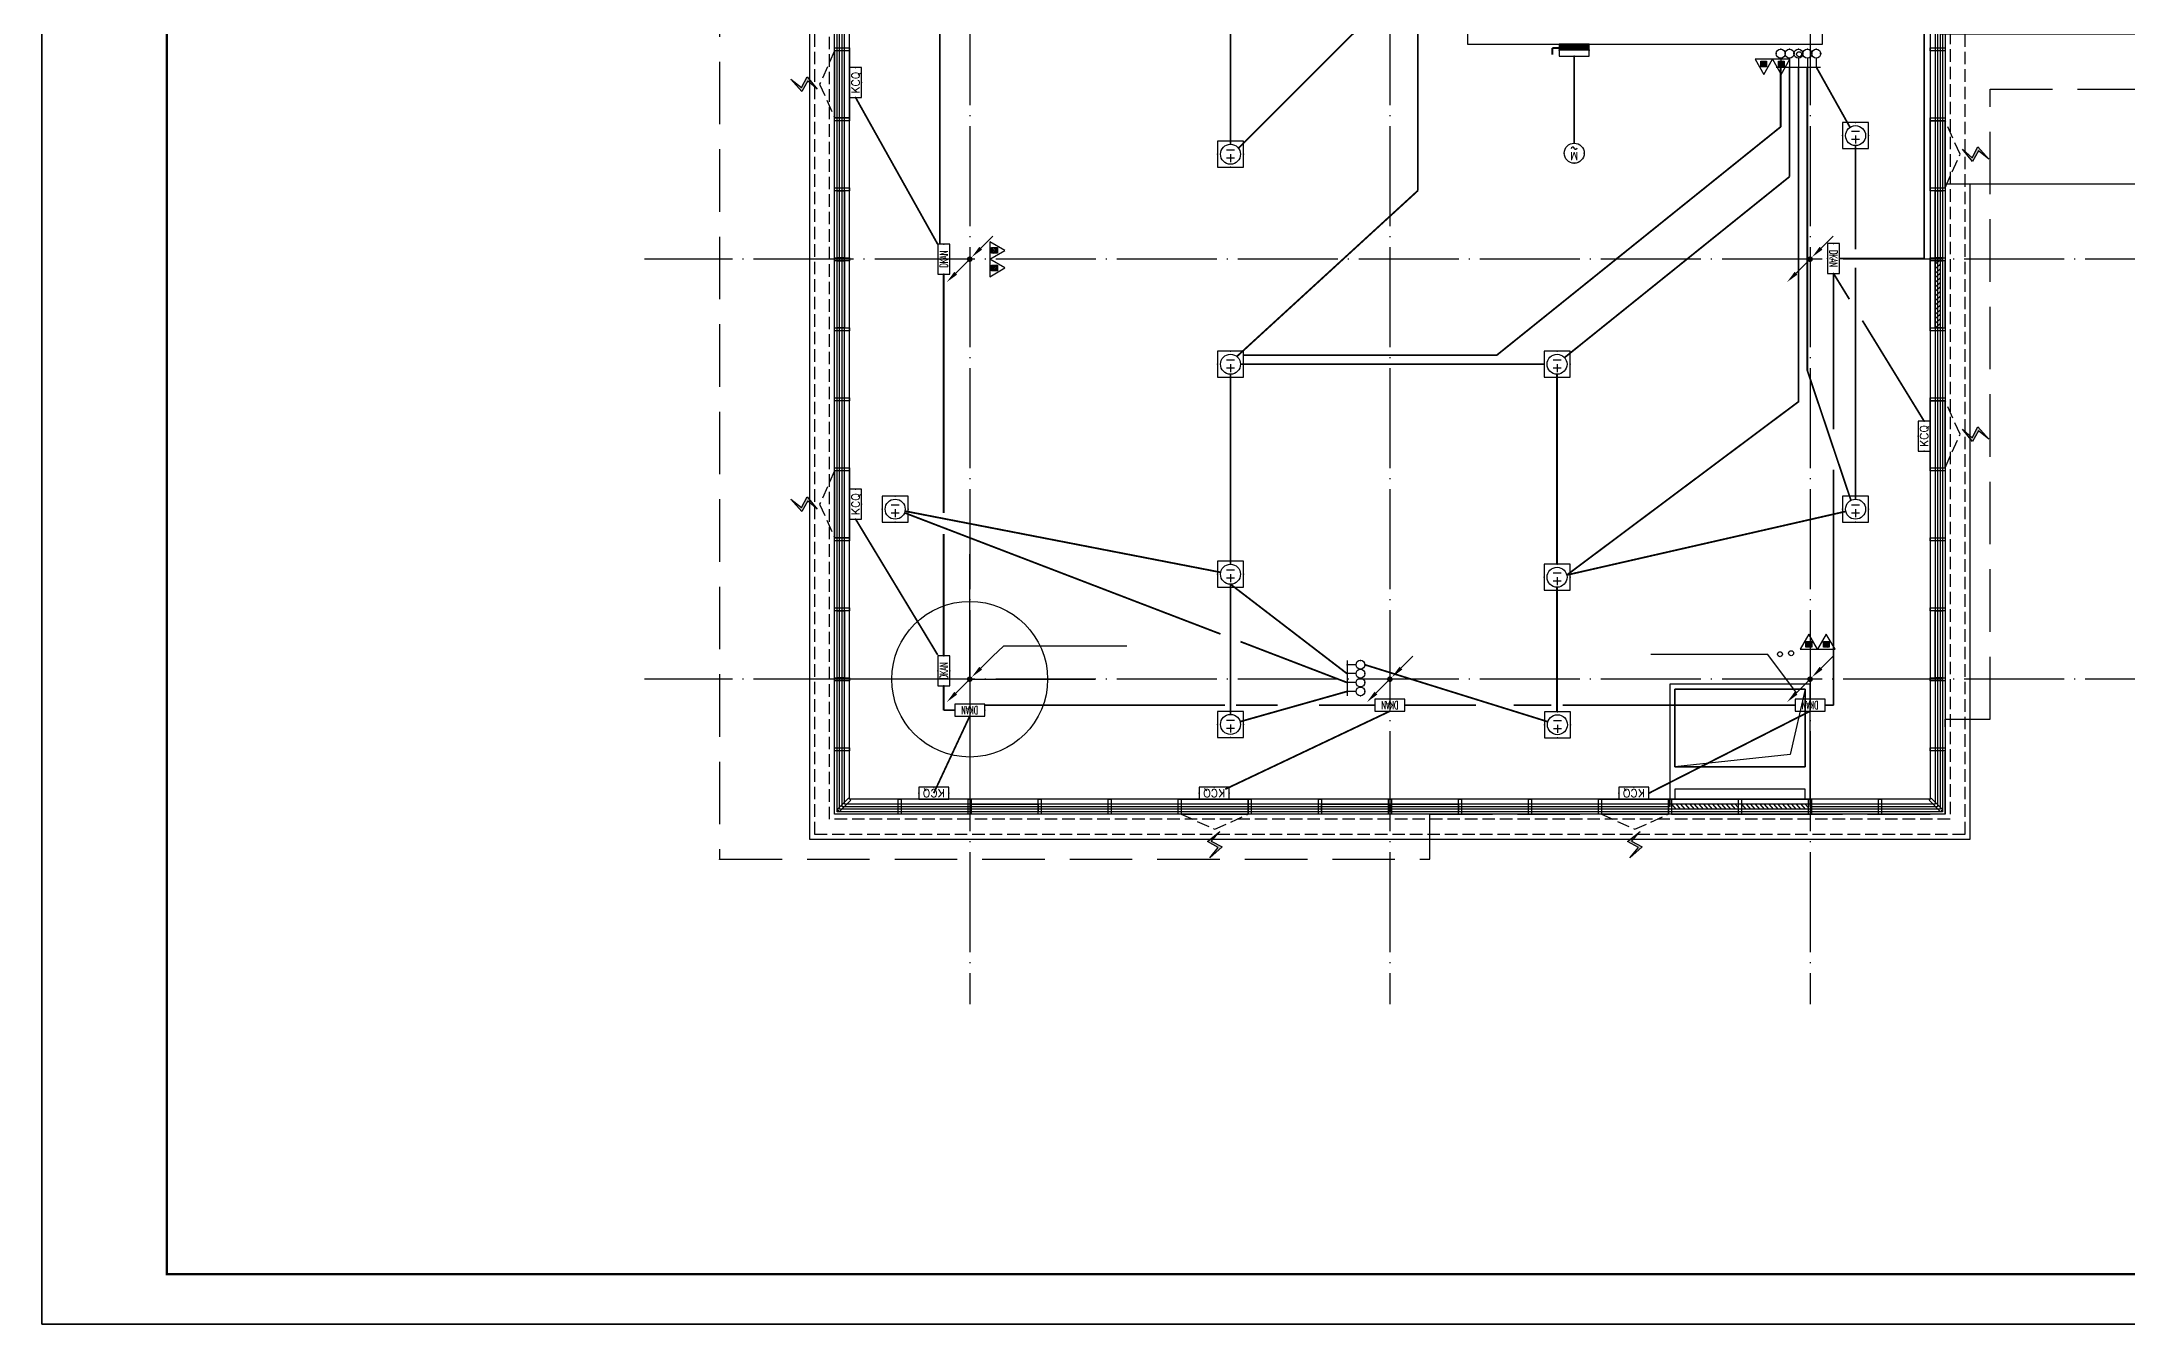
# Model space of a CAD drawing. Extents: x -292644 to 263613, y -713695 to 491457.
# Drawn here: x 93204 to 134900, y -12902 to 12750 of the extents above; entities that cross this region are included whole.
import ezdxf
from ezdxf.enums import TextEntityAlignment as Align
from ezdxf.xclip import XClip

# ---------------------------------------------------------------- set-up
doc = ezdxf.new("R2010")
doc.units = 0
doc.header["$LTSCALE"] = 1000
doc.header["$MEASUREMENT"] = 0
for name, pattern in [('104-10 轴网$0$DOTE', [2.42, 2, -0.2, 0.02, -0.2]), ('8#楼幕墙$0$109-34 轴网$0$L1$0$$AUDIT_BAD_LTYPE1', [0]), ('8#楼幕墙$0$DASH', [0.35, 0.25, -0.1]), ('X-104 8#10#平面_t3$0$109-34 轴网$0$L1$0$$AUDIT_BAD_LTYPE1', [0]), ('X-104 8#10#平面_t3$0$DASH', [0.35, 0.25, -0.1])]:
    doc.linetypes.add(name, pattern=pattern)
doc.layers.get('0').update_dxf_attribs({"linetype": 'CONTINUOUS'})
doc.layers.get('Defpoints').update_dxf_attribs({"linetype": 'CONTINUOUS'})
for name, color, linetype in [('104-10 轴网$0$A_AXIS-轴线', 36, '104-10 轴网$0$DOTE'), ('8#楼幕墙$0$04-电动窗', 1, 'CONTINUOUS'), ('8#楼幕墙$0$A-C_玻璃幕墙', 140, 'CONTINUOUS'), ('8#楼幕墙$0$A-C_窗', 140, 'CONTINUOUS'), ('EQUIP-动力', 3, 'CONTINUOUS'), ('EQUIP-照明', 3, 'CONTINUOUS'), ('EQUIP-箱柜', 3, 'CONTINUOUS'), ('LWIRE', 4, 'CONTINUOUS'), ('WIRE-照明', 1, 'CONTINUOUS'), ('X-104 8#10#平面_t3$0$A-E_楼梯', 171, 'CONTINUOUS'), ('X-104 8#10#平面_t3$0$A-O_分水线', 127, 'CONTINUOUS'), ('X-104 8#10#平面_t3$0$A-O_屋面', 201, 'CONTINUOUS'), ('X-104 8#10#平面_t3$0$A-O_散水', 134, 'CONTINUOUS'), ('X-104 8#10#平面_t3$0$A-TECH_结构', 21, 'CONTINUOUS'), ('X-104 8#10#平面_t3$0$E-立面轮廓', 241, 'CONTINUOUS'), ('X-104 8#10#平面_t3$0$水-消火栓', 41, 'CONTINUOUS'), ('X-104 8#10#平面_t3$0$水-雨水管', 4, 'X-104 8#10#平面_t3$0$TG_Y')]:
    doc.layers.add(name, color=color, linetype=linetype)
doc.layers.add('8#楼幕墙$0$04-不打印_辅助线', color=165, linetype='CONTINUOUS', plot=False)
doc.layers.add('X-104 8#10#平面_t3$0$04-不打印_辅助线', color=165, linetype='CONTINUOUS', plot=False)
doc.layers.add('X-104 8#10#平面_t3$0$000套内', color=226, linetype='CONTINUOUS', lineweight=30, plot=False)
doc.layers.get('X-104 8#10#平面_t3$0$A-O_分水线').off()
doc.styles.add('_TCH_LABEL', font='COMPLEX', dxfattribs={"bigfont": 'GBCBIG'})
doc.styles.add('_TEL_DIM', font='SIMPLEX', dxfattribs={"width": 0.8, "height": 3.5, "bigfont": 'HZTXT'})
doc.styles.get("Standard").update_dxf_attribs({"font": 'gbenor.shx', "bigfont": 'gbcbig.shx'})
doc.styles.add('X-104 8#10#平面_t3$0$TG_LINETYPE', font='romans2.shx', dxfattribs={"width": 0.8, "height": 3, "bigfont": 'hzdf2.shx'})
doc.linetypes.add('X-104 8#10#平面_t3$0$TG_Y', pattern='A,5,-0.3,["Y",X-104 8#10#平面_t3$0$TG_LINETYPE,S=0.1,R=0,X=-0.23,Y=-0.15],0', length=5.3)

# ---------------------------------------------------------------- blocks, each defined once
blk = doc.blocks.new('图框-A1')
for points, const_width in [([(0, 0), (841, 0), (841, 594), (0, 594)], 0.05), ([(766, 584), (25, 584), (25, 10), (766, 10)], 0.5)]:
    blk.add_lwpolyline(points, close=True, dxfattribs=dict(const_width=const_width))
blk = doc.blocks.new('104-10 轴网')
at = {"layer": '104-10 轴网$0$A_AXIS-轴线', "linetype": '104-10 轴网$0$DOTE'}
for p, q in [((120430, 40100), (120430, -6500)), ((128830, 40100), (128830, -6500)), ((137230, 40100), (137230, -6500)), ((168930, 8400), (113930, 8400)), ((168930, 0), (113930, 0))]:
    blk.add_line(p, q, dxfattribs=at)
at = {"layer": 'Defpoints'}
blk.add_lwpolyline([(104380, 45500), (178480, 45500), (178480, -11900), (104380, -11900)], close=True, dxfattribs=at)
blk = doc.blocks.new('X-104 8#10#平面_t3$0$fdhggh')
at = {"layer": 'X-104 8#10#平面_t3$0$04-不打印_辅助线'}
blk.add_lwpolyline([(19450, 12900), (19450, -2650), (-2650, -2650), (-2650, 27850), (8450, 27850), (8450, 30800), (14150, 30800), (14150, 35950), (44350, 35950), (44350, 14450), (24500, 14450), (24500, 12900)], close=True, dxfattribs=at)
blk = doc.blocks.new('X-104 8#10#平面_t3$0$fgdghdh')
at = {"layer": 'X-104 8#10#平面_t3$0$A-TECH_结构'}
for points in [[(8450, 23550), (8450, 24850), (9050, 24850), (8862, 23719)], [(8450, 23550), (9050, 23550), (9050, 24850), (8450, 24850)], [(24450, 23550), (24450, 24850), (25000, 24850), (24819, 23660)], [(24450, 23550), (25000, 23550), (25000, 24850), (24450, 24850)], [(16700, -1750), (14100, -1750), (14100, -200), (16700, -200)]]:
    blk.add_lwpolyline(points, close=True, dxfattribs=at)
blk.add_lwpolyline([(16700, -200), (16404, -1504), (14100, -1750), (16700, -1750), (16700, -200), (14100, -200), (14100, -1750)], dxfattribs=at)
blk = doc.blocks.new('8#楼幕墙$0$2')
at = {"linetype": '8#楼幕墙$0$109-34 轴网$0$L1$0$$AUDIT_BAD_LTYPE1'}
for points in [[(-199772, 234016), (-199772, 236514)], [(-199772, 234016), (-202271, 234016)], [(-199772, 234016), (-199772, 231517)], [(-199772, 234016), (-197274, 234016)]]:
    blk.add_lwpolyline(points, dxfattribs=at)
blk.add_circle((-199772, 234016), 1557)
blk = doc.blocks.new('8#楼幕墙$0$ii')
blk.add_lwpolyline([(-1340, 0), (0, 0), (0, -150), (-1340, -150)], close=True)
blk = doc.blocks.new('8#楼幕墙$0$$TCHSYS$WIN2D')
for p, q in [((-0.5, 0.5), (0.5, 0.5)), ((-0.5, 0.5), (-0.5, -0.5)), ((0.5, 0.5), (0.5, -0.5)), ((0.5, 0.167), (-0.5, 0.167)), ((0.5, -0.167), (-0.5, -0.167)), ((-0.5, -0.5), (0.5, -0.5))]:
    blk.add_line(p, q)
blk = doc.blocks.new('8#楼幕墙$0$开启扇')
at = {"layer": '8#楼幕墙$0$04-电动窗'}
h = blk.add_hatch(color=1, dxfattribs=at)
h.dxf.hatch_style = 1
h.paths.add_polyline_path([(771, 399), (600, 588), (817, 705), (569, 925), (738, 715), (521, 598)])
at = {"linetype": '8#楼幕墙$0$DASH'}
blk.add_lwpolyline([(0, 50), (670, 350), (1340, 50)], dxfattribs=at)
at = {"layer": '8#楼幕墙$0$04-电动窗', "color": 1}
blk.add_lwpolyline([(771, 399), (600, 588), (817, 705), (569, 925), (738, 715), (521, 598), (771, 399)], close=True, dxfattribs=at)
at = {"xscale": -1340, "yscale": 300, "zscale": 1340, "rotation": 180}
blk.add_blockref('8#楼幕墙$0$$TCHSYS$WIN2D', (670, -100), dxfattribs=at)
blk = doc.blocks.new('8#楼幕墙$0$$WINLIB2D$00000039')
at = {"color": 0}
for points in [[(-0.5, 0.5), (-0.5, -0.5)], [(0.5, 0.5), (-0.5, 0.5)], [(0.5, -0.5), (0.5, 0.5)], [(-0.5, 0.167), (0.5, 0.167)], [(-0.452, -0.167), (-0.5, 0.084)], [(-0.384, -0.167), (-0.448, 0.167)], [(-0.316, -0.167), (-0.38, 0.167)], [(-0.248, -0.167), (-0.312, 0.167)], [(-0.18, -0.167), (-0.244, 0.167)], [(-0.112, -0.167), (-0.176, 0.167)], [(-0.044, -0.167), (-0.108, 0.167)], [(0.024, -0.167), (-0.04, 0.167)], [(0.092, -0.167), (0.028, 0.167)], [(0.16, -0.167), (0.096, 0.167)], [(0.228, -0.167), (0.164, 0.167)], [(0.296, -0.167), (0.232, 0.167)], [(0.364, -0.167), (0.3, 0.167)], [(0.432, -0.167), (0.368, 0.167)], [(0.5, -0.167), (0.436, 0.167)], [(-0.5, -0.167), (0.5, -0.167)], [(0.5, -0.5), (-0.5, -0.5)]]:
    blk.add_lwpolyline(points, dxfattribs=at)
blk = doc.blocks.new('8#楼幕墙')
at = {"layer": '8#楼幕墙$0$04-不打印_辅助线'}
for points in [[(-18550, -12900), (65550, -12900), (65550, 46500), (-18550, 46500)], [(19400, 12900), (19400, -2600), (-2600, -2600), (-2600, 27800), (8500, 27800), (8500, 31000), (14200, 31000), (14200, 35900), (44300, 35900), (44300, 14500), (24130, 14500), (24130, 12900)]]:
    blk.add_lwpolyline(points, close=True, dxfattribs=at)
at = {"layer": '8#楼幕墙$0$A-C_玻璃幕墙'}
for points in [[(19630, 14400), (19500, 14400), (19500, -2700), (-2700, -2700), (-2700, 27900), (8400, 27900), (8400, 29500), (9530, 29500)], [(19570, 14450), (19450, 14450), (19450, -2650), (-2650, -2650), (-2650, 27850), (8450, 27850), (8450, 29450), (9470, 29450)], [(19570, 14600), (19300, 14600), (19300, -2500), (-2500, -2500), (-2500, 27700), (8600, 27700), (8600, 29300), (9470, 29300)], [(19630, 14700), (19200, 14700), (19200, -2400), (-2400, -2400), (-2400, 27600), (8700, 27600), (8700, 29200), (9530, 29200)]]:
    blk.add_lwpolyline(points, dxfattribs=at)
for points in [[(-2700, 12570), (-2700, 12630), (-2400, 12630), (-2400, 12570)], [(19200, 12570), (19200, 12630), (19500, 12630), (19500, 12570)], [(-2700, 11170), (-2700, 11230), (-2400, 11230), (-2400, 11170)], [(-2700, 11170), (-2700, 11230), (-2400, 11230), (-2400, 11170)], [(19200, 11170), (19200, 11230), (19500, 11230), (19500, 11170)], [(-2700, 9770), (-2700, 9830), (-2400, 9830), (-2400, 9770)], [(19200, 9770), (19200, 9830), (19500, 9830), (19500, 9770)], [(-2700, 8370), (-2700, 8430), (-2400, 8430), (-2400, 8370)], [(19200, 8370), (19200, 8430), (19500, 8430), (19500, 8370)], [(-2700, 6970), (-2700, 7030), (-2400, 7030), (-2400, 6970)], [(19200, 6970), (19200, 7030), (19500, 7030), (19500, 6970)], [(-2700, 5570), (-2700, 5630), (-2400, 5630), (-2400, 5570)], [(19200, 5570), (19200, 5630), (19500, 5630), (19500, 5570)], [(-2700, 4170), (-2700, 4230), (-2400, 4230), (-2400, 4170)], [(19200, 4170), (19200, 4230), (19500, 4230), (19500, 4170)], [(-2700, 2770), (-2700, 2830), (-2400, 2830), (-2400, 2770)], [(19200, 2770), (19200, 2830), (19500, 2830), (19500, 2770)], [(-2700, 1370), (-2700, 1430), (-2400, 1430), (-2400, 1370)], [(19200, 1370), (19200, 1430), (19500, 1430), (19500, 1370)], [(-2700, -30), (-2700, 30), (-2400, 30), (-2400, -30)], [(19200, -30), (19200, 30), (19500, 30), (19500, -30)], [(-2700, -1430), (-2700, -1370), (-2400, -1370), (-2400, -1430)], [(19200, -1430), (19200, -1370), (19500, -1370), (19500, -1430)], [(-2379, -2421), (-2421, -2379), (-2650, -2608), (-2608, -2650)], [(-1370, -2700), (-1430, -2700), (-1430, -2400), (-1370, -2400)], [(30, -2700), (-30, -2700), (-30, -2400), (30, -2400)], [(1430, -2700), (1370, -2700), (1370, -2400), (1430, -2400)], [(2830, -2700), (2770, -2700), (2770, -2400), (2830, -2400)], [(4230, -2700), (4170, -2700), (4170, -2400), (4230, -2400)], [(5630, -2700), (5570, -2700), (5570, -2400), (5630, -2400)], [(7030, -2700), (6970, -2700), (6970, -2400), (7030, -2400)], [(8430, -2700), (8370, -2700), (8370, -2400), (8430, -2400)], [(9830, -2700), (9770, -2700), (9770, -2400), (9830, -2400)], [(11230, -2700), (11170, -2700), (11170, -2400), (11230, -2400)], [(12630, -2700), (12570, -2700), (12570, -2400), (12630, -2400)], [(14030, -2700), (13970, -2700), (13970, -2400), (14030, -2400)], [(15430, -2700), (15370, -2700), (15370, -2400), (15430, -2400)], [(16830, -2700), (16770, -2700), (16770, -2400), (16830, -2400)], [(18230, -2700), (18170, -2700), (18170, -2400), (18230, -2400)], [(19450, -2608), (19408, -2650), (19179, -2421), (19221, -2379)]]:
    blk.add_lwpolyline(points, close=True, dxfattribs=at)
at = {"layer": '8#楼幕墙$0$04-不打印_辅助线', "rotation": 180}
blk.add_blockref('8#楼幕墙$0$2', (-199772, 234016), dxfattribs=at)
at = {"layer": '8#楼幕墙$0$A-C_玻璃幕墙', "linetype": '8#楼幕墙$0$109-34 轴网$0$L1$0$$AUDIT_BAD_LTYPE1', "xscale": -1}
for p, rotation in [((-2650, 12570), 90), ((19450, 9830), 270), ((19450, 4230), 270), ((-2650, 4170), 90), ((4230, -2650), 180), ((12630, -2650), 180)]:
    blk.add_blockref('8#楼幕墙$0$开启扇', p, dxfattribs=dict(at, rotation=rotation))
at = {"layer": '8#楼幕墙$0$A-C_玻璃幕墙'}
for p, rotation in [((-2650, 9770), 90), ((19450, 8430), 270), ((-2650, 8370), 90), ((19450, 7030), 270), ((-2650, 1370), 90), ((19450, 30), 270), ((30, -2650), 180), ((7030, -2650), 180), ((8430, -2650), 180)]:
    blk.add_blockref('8#楼幕墙$0$ii', p, dxfattribs=dict(at, rotation=rotation))
at = {"layer": '8#楼幕墙$0$A-C_窗', "linetype": '8#楼幕墙$0$109-34 轴网$0$L1$0$$AUDIT_BAD_LTYPE1', "xscale": 1340, "yscale": 300, "zscale": -1340, "rotation": 180}
for p in [(14700, -2550), (16100, -2550)]:
    blk.add_blockref('8#楼幕墙$0$$WINLIB2D$00000039', p, dxfattribs=at)
at = {"layer": 'Defpoints', "color": 2, "linetype": '8#楼幕墙$0$109-34 轴网$0$L1$0$$AUDIT_BAD_LTYPE1', "xscale": 1340, "yscale": 300.0000000000001, "zscale": -1340, "rotation": 270}
blk.add_blockref('8#楼幕墙$0$$WINLIB2D$00000039', (19350, 7700), dxfattribs=at)
blk = doc.blocks.new('X-104 8#10#平面_t3$0$$TWTSYS$00000546')
h = blk.add_hatch()
h.set_pattern_fill('ANSI31', color=256, scale=200, style=0)
h.set_pattern_definition([(45, (-38543.802, -6670.83), (-17.67767, 17.67767), [])])
h.paths.add_polyline_path([(-65, 174), (65, 174), (65, 44), (-65, 44)])
for points in [[(0, 344), (-198, 0), (198, 0)], [(-65, 174), (65, 174), (65, 44), (-65, 44)]]:
    blk.add_lwpolyline(points, close=True)
blk = doc.blocks.new('X-104 8#10#平面_t3$0$A$C46662BA1')
at = {"layer": 'X-104 8#10#平面_t3$0$水-消火栓'}
for centre in [(128337, 12500, 3000), (128177, 520)]:
    blk.add_circle(centre, 50, dxfattribs=at)
at = {"layer": 'X-104 8#10#平面_t3$0$水-雨水管', "color": 160, "linetype": 'Continuous'}
blk.add_circle((127957, 500), 50, dxfattribs=at)
at = {"layer": 'X-104 8#10#平面_t3$0$水-消火栓', "xscale": 0.88, "yscale": 0.88, "zscale": 0.88}
for p, rotation in [((127632, 12400), 179.9999999999992), ((127982, 12400), 179.9999999999992), ((112157, 8575), 270), ((112157, 8225), 270), ((128533, 600), 359.9999999999999), ((128882, 600), 359.9999999999999)]:
    blk.add_blockref('X-104 8#10#平面_t3$0$$TWTSYS$00000546', p, dxfattribs=dict(at, rotation=rotation))
blk = doc.blocks.new('X-104 8#10#平面_t3')
at = {"linetype": 'X-104 8#10#平面_t3$0$109-34 轴网$0$L1$0$$AUDIT_BAD_LTYPE1'}
blk.add_lwpolyline([(177307, 46500), (177307, -12900), (93207, -12900), (93207, 46500)], close=True, dxfattribs=at)
at = {"layer": 'X-104 8#10#平面_t3$0$000套内'}
blk.add_lwpolyline([(125727, -2550), (109207, -2550), (109207, 27750), (120057, 27750), (120057, 24850), (120057, 24850), (120057, 22050), (121707, 22050), (121707, 12700), (128807, 12700), (128807, 14600), (131107, 14600), (131107, -2550), (128557, -2550), (128557, -100), (125757, -100), (125757, -2550)], dxfattribs=at)
at = {"layer": 'X-104 8#10#平面_t3$0$A-E_楼梯', "linetype": 'X-104 8#10#平面_t3$0$109-34 轴网$0$L1$0$$AUDIT_BAD_LTYPE1'}
for p, q in [((135887, 9900), (131257, 9900)), ((136257, 9900), (131289, 9900))]:
    blk.add_line(p, q, dxfattribs=at)
at = {"layer": 'X-104 8#10#平面_t3$0$A-O_屋面', "linetype": 'X-104 8#10#平面_t3$0$DASH', "ltscale": 5}
blk.add_lwpolyline([(136157, 37200), (124957, 37200), (124957, 30200), (119357, 30200), (119357, 28800), (108157, 28800), (108157, 17600), (106757, 17600), (106757, -3604), (106757, -3600), (120957, -3600), (120957, -2700), (131257, -2700), (131257, -800), (132157, -800), (132157, 11800), (139157, 11800)], dxfattribs=at)
at = {"layer": 'X-104 8#10#平面_t3$0$A-O_散水'}
blk.add_lwpolyline([(120157, 30000), (119657, 30000), (119657, 28400), (108557, 28400), (108557, -3200), (131757, -3200), (131757, 9900), (131257, 9900), (131257, -2700), (109057, -2700), (109057, 27900), (120157, 27900)], close=True, dxfattribs=at)
at = {"layer": 'X-104 8#10#平面_t3$0$A-O_散水', "linetype": 'X-104 8#10#平面_t3$0$DASH'}
blk.add_lwpolyline([(120057, 29600), (119757, 29600), (119757, 28300), (108657, 28300), (108657, -3100), (131657, -3100), (131657, 14000), (131357, 14000), (131357, -2800), (108957, -2800), (108957, 28000), (120057, 28000)], close=True, dxfattribs=at)
at = {"layer": 'X-104 8#10#平面_t3$0$E-立面轮廓', "ltscale": 2}
blk.add_lwpolyline([(125857, -2400), (128457, -2400), (128457, -2200), (125857, -2200)], close=True, dxfattribs=at)
at = {"linetype": 'X-104 8#10#平面_t3$0$109-34 轴网$0$L1$0$$AUDIT_BAD_LTYPE1'}
ref = blk.add_blockref('8#楼幕墙', (111757, 0), dxfattribs=at)
XClip(ref).set_block_clipping_path([(-18549.9999999995, -12899.9999999999), (65550.0000000003, 284100.0000000003)])
for name in ['X-104 8#10#平面_t3$0$fdhggh', 'X-104 8#10#平面_t3$0$fgdghdh']:
    blk.add_blockref(name, (111757, 0), dxfattribs=at)
at = {"xscale": 100, "yscale": 100, "zscale": 100}
blk.add_blockref('图框-A1', (93207, -12900), dxfattribs=at)
at = {"linetype": 'X-104 8#10#平面_t3$0$109-34 轴网$0$L1$0$$AUDIT_BAD_LTYPE1'}
ref = blk.add_blockref('104-10 轴网', (-8673, 0), dxfattribs=at)
XClip(ref).set_block_clipping_path([(104379.5977508624, -11900), (178479.5977508624, 45500)])
at = {"layer": 'X-104 8#10#平面_t3$0$A-O_分水线', "linetype": 'X-104 8#10#平面_t3$0$109-34 轴网$0$L1$0$$AUDIT_BAD_LTYPE1'}
blk.add_blockref('X-104 8#10#平面_t3$0$A$C46662BA1', (0, 0), dxfattribs=at)
blk = doc.blocks.new('$equip$00001344')
for p, q in [((0.65, 0.65), (-0.65, 0.65)), ((-0.65, 0.65), (-0.65, -0.65)), ((-0.2, 0.2), (0.2, 0.2)), ((0, 0), (0, 0.4)), ((0.65, -0.65), (0.65, 0.65)), ((-0.65, -0.65), (0.65, -0.65)), ((-0.2, -0.2), (0.2, -0.2))]:
    blk.add_line(p, q)
blk.add_circle((0, 0), 0.5)
for p in [(-0.65, 0), (0, 0.65), (0.65, 0), (0, -0.65)]:
    blk.add_point(p)
at = {"flags": 9}
blk.add_attdef('A', (0, 0), '', height=0.00002, dxfattribs=at)
blk = doc.blocks.new('$equip$00002672')
for p, q in [((0.22, 0.89), (-0.22, 0.89)), ((0, 0.44), (0, 0.89))]:
    blk.add_line(p, q)
blk.add_circle((0, 0.22), 0.222)
for p in [(-0.22, 0.22), (0, 0.89), (0, 0), (0.22, 0.22)]:
    blk.add_point(p)
at = {"color": 7, "style": '_TEL_DIM', "flags": 1}
for tag in ['A', 'REMARK']:
    blk.add_attdef(tag, text='', height=0.00002, dxfattribs=at).set_placement((0, 0), align=Align.MIDDLE_CENTER)
blk = doc.blocks.new('*X16')
at = {"color": 0}
for p, q in [((-250, 33), (-183, 100)), ((-250, 68), (-218, 100)), ((-247, 0), (-147, 100)), ((-212, 0), (-112, 100)), ((-177, 0), (-77, 100)), ((-141, 0), (-41, 100)), ((-106, 0), (-6, 100)), ((-71, 0), (29, 100)), ((-35, 0), (65, 100)), ((0, 0), (100, 100)), ((35, 0), (135, 100)), ((71, 0), (171, 100)), ((106, 0), (206, 100)), ((141, 0), (241, 100)), ((177, 0), (250, 73)), ((212, 0), (250, 38)), ((247, 0), (250, 3))]:
    blk.add_line(p, q, dxfattribs=at)
blk = doc.blocks.new('$equip$00001414')
for p, q in [((0.75, 0.6), (-0.75, 0.6)), ((-0.75, 0.6), (-0.75, 0)), ((-0.75, 0.3), (0.75, 0.3)), ((-0.75, 0), (0.75, 0)), ((0.75, 0), (0.75, 0.6))]:
    blk.add_line(p, q)
at = {"const_width": 0.3}
blk.add_lwpolyline([(-0.75, 0.15), (0.75, 0.15)], dxfattribs=at)
for p in [(-0.75, 0.3), (0, 0.6), (0, 0), (0.75, 0.3)]:
    blk.add_point(p)
at = {"xscale": 0.00300000000061118, "yscale": 0.00300000000061118, "zscale": 0.00300000000061118}
blk.add_blockref('*X16', (0, 0), dxfattribs=at)
at = {"style": '_TCH_LABEL', "flags": 9}
blk.add_attdef('A', (0, 0), '', height=0.00002, dxfattribs=at)
blk = doc.blocks.new('$equip_U$00000229(HT0843)')
at = {"color": 3, "const_width": 0.025}
blk.add_lwpolyline([(-0.5, 0, 0.414214), (0, -0.5, 0.414214), (0.5, 0, 0.414214), (0, 0.5, 0.414214), (-0.5, 0, -1)], format="xyb", dxfattribs=at)
at = {"color": 3}
blk.add_circle((0, 0), 0.5, dxfattribs=at)
at = {"color": 7}
for centre, radius, start, end in [((-0.07, -0.27), 0.0768, 17.2272, 184.2164), ((0.07, -0.23), 0.0769, 197.2591, 5.1179)]:
    blk.add_arc(centre, radius, start, end, dxfattribs=at)
for p in [(-0.5, 0), (0, 0.5), (0, 0), (0.5, 0), (0, -0.5)]:
    blk.add_point(p)
at = {"color": 7, "style": '_TEL_DIM'}
blk.add_attdef('$TEXT$', text='', height=0.4, dxfattribs=at).set_placement((0, 0.14), align=Align.MIDDLE_CENTER)
at = {"color": 7, "style": '_TEL_DIM', "flags": 1}
blk.add_attdef('A', text='', height=0.000025, dxfattribs=at).set_placement((0, 0), align=Align.MIDDLE_CENTER)
blk = doc.blocks.new('$equip$00001816')
for p, q in [((0.75, 0.6), (-0.75, 0.6)), ((-0.75, 0.6), (-0.75, 0)), ((-0.75, 0), (0.75, 0)), ((0.75, 0), (0.75, 0.6))]:
    blk.add_line(p, q)
for p in [(-0.75, 0.3), (0, 0.6), (0, 0), (0.75, 0.3)]:
    blk.add_point(p)
at = {"color": 7, "style": '_TEL_DIM'}
blk.add_attdef('$TEXT$', text='', height=0.4, dxfattribs=at).set_placement((0, 0.3), align=Align.MIDDLE_CENTER)
at = {"color": 7, "style": '_TEL_DIM', "flags": 1}
blk.add_attdef('A', text='', height=0.00002, dxfattribs=at).set_placement((0, 0), align=Align.MIDDLE_CENTER)
blk = doc.blocks.new('$TelecSys$00000080')
for p, q in [((-0.7, -0.7), (0, 0)), ((0.1, 0.1), (0.1, 0.1)), ((-0.1, -0.1), (-0.1, -0.1))]:
    blk.add_line(p, q)
at = {"const_width": 0.142}
blk.add_lwpolyline([(0.07, 0, 1), (-0.07, 0, 1)], format="xyb", close=True, dxfattribs=at)
blk.add_solid([(-0.63, -0.77), (-0.77, -0.63), (-1.15, -1.15)])
at = {"width": 0.8, "flags": 9}
blk.add_attdef('A', (0, 0), '', height=0.00002, rotation=180, dxfattribs=at)
blk = doc.blocks.new('$TelecSys$00000078')
for p, q in [((1.15, 1.15), (0.55, 0.55)), ((0.1, 0.1), (0.1, 0.1)), ((-0.1, -0.1), (-0.1, -0.1))]:
    blk.add_line(p, q)
at = {"const_width": 0.142}
blk.add_lwpolyline([(-0.07, 0, 1), (0.07, 0, 1)], format="xyb", close=True, dxfattribs=at)
blk.add_solid([(0.62, 0.48), (0.48, 0.62), (0.1, 0.1)])
at = {"width": 0.8, "flags": 9}
blk.add_attdef('A', (0, 0), '', height=0.00002, dxfattribs=at)

msp = doc.modelspace()

# ---------------------------------------------------------------- linework, layer by layer
at = {"layer": 'WIRE-照明', "linetype": 'Continuous'}
for p, q in [((112433, 663), (112217, 460)), ((114896, 663), (112433, 663)), ((127712, 494), (125375, 494)), ((128286, -271), (127712, 494))]:
    msp.add_line(p, q, dxfattribs=at)
at = {"layer": 'WIRE-照明', "linetype": 'Continuous', "const_width": 35}
for points in [[(120717, 20697), (120717, 9772)], [(111159, 15119), (111159, 8700)], [(116971, 14499), (116971, 10699)], [(130837, 13660), (130837, 8400)], [(119690, 13179), (117130, 10620)], [(123405, 12492), (123405, 12625)], [(123405, 12625), (123543, 12625)], [(128325, 12244), (128325, 5549), (123694, 2083)], [(123843, 10720), (123843, 12461)], [(127970, 12244), (127970, 11047)], [(128147, 12244), (128147, 10051)], [(128503, 12244), (128503, 6174)], [(111117, 8700), (109477, 11631)], [(117231, 6483), (122297, 6483), (127970, 11047)], [(123648, 6431), (128147, 10051)], [(120717, 9772), (117098, 6454)], [(129147, 8414), (130837, 8414)], [(111237, 3326), (111237, 8100)], [(129027, 8114), (129027, 4996)], [(129343, 7600), (129027, 8114)], [(130837, 5163), (129605, 7171)], [(117171, 6299), (123239, 6299)], [(116971, 6099), (116971, 2299)], [(123499, 6099), (123499, 2299)], [(129027, 4192), (129027, -520)], [(116771, 904), (110454, 3328)], [(116775, 2137), (110463, 3362)], [(109477, 3200), (111117, 486)], [(111237, 468), (111237, 2907)], [(116971, -704), (116971, 1899)], [(119301, 111), (116971, 1899)], [(123499, 1839), (123499, -650)], [(119301, -67), (117171, 751)], [(119657, 289), (123316, -851)], [(111237, -620), (111237, -132)], [(119301, -245), (117164, -849)], [(111757, -740), (111038, -2280)], [(111457, -620), (111237, -620)], [(116859, -520), (112057, -520)], [(120157, -640), (116867, -2200)], [(117914, -520), (117084, -520)], [(119857, -520), (118741, -520)], [(121876, -520), (120457, -520)], [(123386, -520), (122633, -520)], [(128257, -520), (123611, -520)], [(128557, -640), (125335, -2280)], [(128857, -520), (129027, -520)]]:
    msp.add_lwpolyline(points, dxfattribs=at)
at = {"layer": 'WIRE-照明', "linetype": 'Continuous', "const_width": 35, "elevation": 2500}
for points in [[(129356, 11038), (128681, 12244)], [(129467, 10671), (129467, 8600)], [(129467, 8234), (129467, 3600)], [(129375, 3577), (128503, 6174)], [(129272, 3356), (123694, 2083)]]:
    msp.add_lwpolyline(points, dxfattribs=at)

# ---------------------------------------------------------------- block references
msp.add_blockref('X-104 8#10#平面_t3', (0, 0))
at = {"layer": 'EQUIP-动力', "xscale": 400, "yscale": 400, "zscale": 400}
for name, p, rotation, values in [('$equip$00001816', (109597, 11931), 89.99999999999999, {'$TEXT$': 'KCQ'}), ('$equip_U$00000229(HT0843)', (123843, 10520), 180, {'$TEXT$': 'M'}), ('$equip$00001816', (130957, 4863), 89.99999999999999, {'$TEXT$': 'KCQ'}), ('$equip$00001816', (109597, 3500), 89.99999999999999, {'$TEXT$': 'KCQ'}), ('$equip$00001816', (111038, -2160), 180, {'$TEXT$': 'KCQ'}), ('$equip$00001816', (116646, -2160), 180, {'$TEXT$': 'KCQ'}), ('$equip$00001816', (125035, -2160), 180, {'$TEXT$': 'KCQ'})]:
    msp.add_blockref(name, p, dxfattribs=dict(at, rotation=rotation)).add_auto_attribs(values)
at = {"layer": 'EQUIP-动力', "xscale": 400, "yscale": 400, "zscale": 400, "rotation": 180}
for p in [(129467, 10871, 2500), (116971, 10499), (116971, 6299), (123499, 6299), (110267, 3400, 2500), (129467, 3400, 2500), (116971, 2099), (123499, 2039), (116971, -904), (123507, -910, 2500)]:
    msp.add_blockref('$equip$00001344', p, dxfattribs=at)
at = {"layer": 'EQUIP-动力'}
ref = msp.add_blockref('$equip$00001816', (111357, 8400), dxfattribs=dict(at, xscale=400, yscale=400, zscale=400, rotation=89.99999999999999))
ref.add_attrib('$TEXT$', 'DKAN', dxfattribs={"layer": '0', "color": 7, "height": 160, "rotation": 90, "style": '_TEL_DIM', "width": 0.6}).set_placement((111237, 8400), align=Align.MIDDLE_CENTER)
ref = msp.add_blockref('$equip$00001816', (128907, 8414), dxfattribs=dict(at, xscale=400, yscale=400, zscale=400, rotation=270))
ref.add_attrib('$TEXT$', 'DKAN', dxfattribs={"layer": '0', "color": 7, "height": 160, "rotation": 270, "style": '_TEL_DIM', "width": 0.6}).set_placement((129027, 8414), align=Align.MIDDLE_CENTER)
ref = msp.add_blockref('$equip$00001816', (111357, 168), dxfattribs=dict(at, xscale=400, yscale=400, zscale=400, rotation=89.99999999999999))
ref.add_attrib('$TEXT$', 'DKAN', dxfattribs={"layer": '0', "color": 7, "height": 160, "rotation": 90, "style": '_TEL_DIM', "width": 0.6}).set_placement((111237, 168), align=Align.MIDDLE_CENTER)
ref = msp.add_blockref('$equip$00001816', (120157, -400), dxfattribs=dict(at, xscale=400, yscale=400, zscale=400, rotation=180))
ref.add_attrib('$TEXT$', 'DKAN', dxfattribs={"layer": '0', "color": 7, "height": 160, "rotation": 180, "style": '_TEL_DIM', "width": 0.6}).set_placement((120157, -520), align=Align.MIDDLE_CENTER)
ref = msp.add_blockref('$equip$00001816', (128557, -400), dxfattribs=dict(at, xscale=400, yscale=400, zscale=400, rotation=180))
ref.add_attrib('$TEXT$', 'DKAN', dxfattribs={"layer": '0', "color": 7, "height": 160, "rotation": 180, "style": '_TEL_DIM', "width": 0.6}).set_placement((128557, -520), align=Align.MIDDLE_CENTER)
ref = msp.add_blockref('$equip$00001816', (111757, -500), dxfattribs=dict(at, xscale=400, yscale=400, zscale=400, rotation=180))
ref.add_attrib('$TEXT$', 'DKAN', dxfattribs={"layer": '0', "color": 7, "height": 160, "rotation": 180, "style": '_TEL_DIM', "width": 0.6}).set_placement((111757, -620), align=Align.MIDDLE_CENTER)
at = {"layer": 'EQUIP-照明', "xscale": 400, "yscale": 400, "zscale": 400}
for p, rotation in [((127970, 12600), 180), ((128147, 12600), 180), ((128325, 12600), 180), ((128503, 12600), 180), ((128681, 12600), 180), ((119657, 289), 89.99999999999999), ((119657, 111), 89.99999999999999), ((119657, -67), 89.99999999999999), ((119657, -245), 89.99999999999999)]:
    msp.add_blockref('$equip$00002672', p, dxfattribs=dict(at, rotation=rotation))
at = {"layer": 'EQUIP-箱柜', "xscale": 400, "yscale": 400, "zscale": 400, "rotation": 180}
msp.add_blockref('$equip$00001414', (123843, 12701), dxfattribs=at)
at = {"layer": 'LWIRE', "xscale": 400, "yscale": 400, "zscale": 400}
for name, p in [('$TelecSys$00000078', (111757, 8400)), ('$TelecSys$00000078', (128557, 8400)), ('$TelecSys$00000080', (111757, 8400)), ('$TelecSys$00000080', (128557, 8400)), ('$TelecSys$00000078', (111757, 0)), ('$TelecSys$00000078', (120157, 0)), ('$TelecSys$00000078', (128557, 0)), ('$TelecSys$00000080', (111757, 0)), ('$TelecSys$00000080', (120157, 0)), ('$TelecSys$00000080', (128557, 0))]:
    msp.add_blockref(name, p, dxfattribs=at)

doc.saveas('drawing.dxf')
